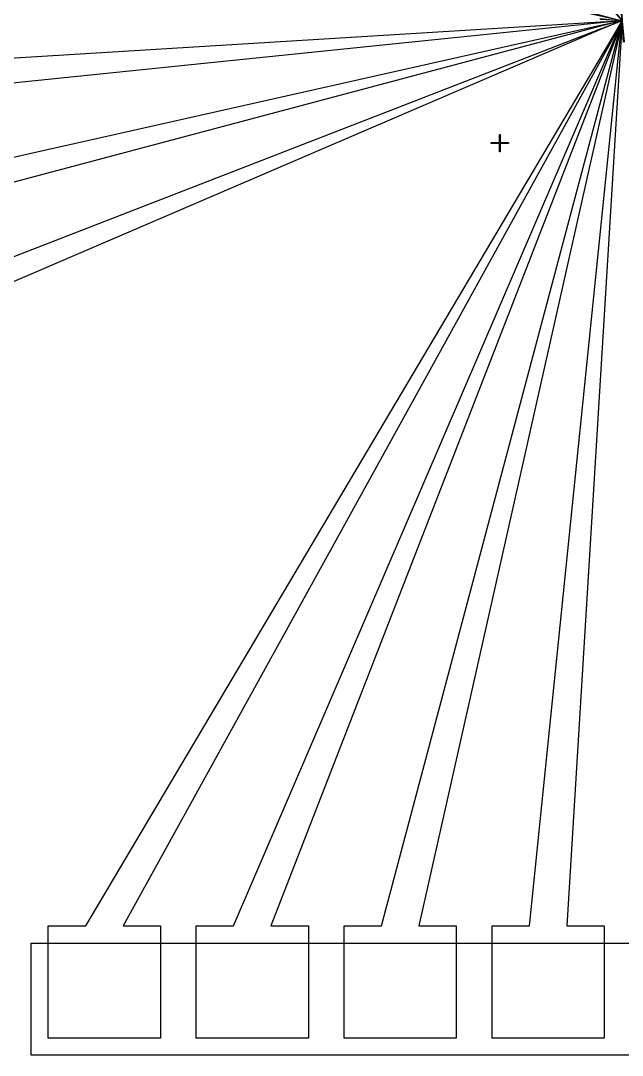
# Model space of a CAD drawing. Extents: x 0 to 6000, y 0 to 6000.
# Drawn here: x 3623 to 4320, y 3120 to 4320 of the extents above; entities that cross this region are included whole.
import ezdxf

# ---------------------------------------------------------------- set-up
doc = ezdxf.new("R2010")
doc.units = 0
doc.header["$MEASUREMENT"] = 0
for name, color, linetype in [('L11D0', 2, 'CONTINUOUS'), ('L17D0', 4, 'CONTINUOUS'), ('L1D0', 6, 'CONTINUOUS'), ('L2D0', 9, 'CONTINUOUS'), ('L3D0', 5, 'CONTINUOUS'), ('L6D0', 8, 'CONTINUOUS'), ('L7D0', 3, 'CONTINUOUS'), ('L8D0', 7, 'CONTINUOUS')]:
    doc.layers.add(name, color=color, linetype=linetype)

msp = doc.modelspace()

# ---------------------------------------------------------------- linework, layer by layer
at = {"layer": 'L11D0'}
for points in [[(4295, 4317.658), (4295, 4318.658), (4319.525, 4320.02), (4319.742, 4320.02), (4319.743, 4320.023), (4319.744, 4320.027), (4319.745, 4320.031), (4319.747, 4320.034), (4319.748, 4320.038), (4319.75, 4320.042), (4319.752, 4320.045), (4319.754, 4320.048), (4319.756, 4320.052), (4319.759, 4320.055), (4319.761, 4320.058), (4319.764, 4320.061), (4319.766, 4320.064), (4319.769, 4320.066), (4319.772, 4320.069), (4319.775, 4320.071), (4319.778, 4320.074), (4319.782, 4320.076), (4319.785, 4320.078), (4319.788, 4320.08), (4319.792, 4320.082), (4319.796, 4320.083), (4319.799, 4320.085), (4319.803, 4320.086), (4319.807, 4320.087), (4319.811, 4320.088), (4319.814, 4320.089), (4319.818, 4320.089), (4319.822, 4320.09), (4319.826, 4320.09), (4319.83, 4320.09), (4319.834, 4320.09), (4319.838, 4320.09), (4319.842, 4320.089), (4319.846, 4320.089), (4319.849, 4320.088), (4319.853, 4320.087), (4319.857, 4320.086), (4319.861, 4320.085), (4319.864, 4320.083), (4319.868, 4320.082), (4319.872, 4320.08), (4319.875, 4320.078), (4319.878, 4320.076), (4319.882, 4320.074), (4319.885, 4320.071), (4319.888, 4320.069), (4319.891, 4320.066), (4319.894, 4320.064), (4319.896, 4320.061), (4319.899, 4320.058), (4319.901, 4320.055), (4319.904, 4320.052), (4319.906, 4320.048), (4319.908, 4320.045), (4319.91, 4320.042), (4319.912, 4320.038), (4319.913, 4320.034), (4319.915, 4320.031), (4319.916, 4320.027), (4319.917, 4320.023), (4319.918, 4320.019), (4319.919, 4320.016), (4319.919, 4320.012), (4319.92, 4320.008), (4319.92, 4320.004), (4319.92, 4320), (4319.92, 4319.996), (4319.92, 4319.992), (4319.919, 4319.988), (4319.919, 4319.984), (4319.918, 4319.981), (4319.917, 4319.977), (4319.916, 4319.973), (4319.915, 4319.969), (4319.913, 4319.966), (4319.912, 4319.962), (4319.91, 4319.958), (4319.908, 4319.955), (4319.906, 4319.952), (4319.904, 4319.948), (4319.901, 4319.945), (4319.899, 4319.942), (4319.896, 4319.939), (4319.894, 4319.936), (4319.891, 4319.934), (4319.888, 4319.931), (4319.885, 4319.929), (4319.882, 4319.926), (4319.878, 4319.924), (4319.875, 4319.922), (4319.872, 4319.92), (4319.868, 4319.918), (4319.864, 4319.917), (4319.861, 4319.915), (4319.857, 4319.914), (4319.853, 4319.913), (4319.849, 4319.912), (4319.846, 4319.911), (4319.842, 4319.911), (4319.838, 4319.91), (4319.834, 4319.91), (4319.83, 4319.91), (4319.826, 4319.91), (4319.822, 4319.91), (4319.818, 4319.911), (4319.814, 4319.911), (4319.811, 4319.912), (4319.807, 4319.913), (4319.803, 4319.914), (4319.799, 4319.915), (4319.796, 4319.917), (4319.792, 4319.918), (4319.788, 4319.92), (4319.785, 4319.922), (4319.782, 4319.924), (4319.778, 4319.926), (4319.775, 4319.929), (4319.772, 4319.931), (4319.769, 4319.934), (4319.766, 4319.936), (4319.764, 4319.939), (4319.761, 4319.942), (4319.759, 4319.945), (4319.756, 4319.948), (4319.754, 4319.952), (4319.752, 4319.955), (4319.75, 4319.958), (4319.748, 4319.962), (4319.747, 4319.966), (4319.745, 4319.969), (4319.744, 4319.973), (4319.743, 4319.977), (4319.742, 4319.98), (4319.55, 4319.98)], [(4309.692, 4295.12), (4319.98, 4319.745), (4319.98, 4319.943), (4319.979, 4319.944), (4319.977, 4319.945), (4319.975, 4319.946), (4319.972, 4319.947), (4319.97, 4319.948), (4319.968, 4319.949), (4319.966, 4319.951), (4319.963, 4319.952), (4319.961, 4319.954), (4319.959, 4319.956), (4319.958, 4319.958), (4319.956, 4319.959), (4319.954, 4319.961), (4319.952, 4319.963), (4319.951, 4319.966), (4319.949, 4319.968), (4319.948, 4319.97), (4319.947, 4319.972), (4319.946, 4319.975), (4319.945, 4319.977), (4319.944, 4319.979), (4319.943, 4319.982), (4319.942, 4319.984), (4319.941, 4319.987), (4319.941, 4319.99), (4319.941, 4319.992), (4319.94, 4319.995), (4319.94, 4319.997), (4319.94, 4320), (4319.94, 4320.003), (4319.94, 4320.005), (4319.941, 4320.008), (4319.941, 4320.01), (4319.941, 4320.013), (4319.942, 4320.016), (4319.943, 4320.018), (4319.944, 4320.021), (4319.945, 4320.023), (4319.946, 4320.025), (4319.947, 4320.028), (4319.948, 4320.03), (4319.949, 4320.032), (4319.951, 4320.034), (4319.952, 4320.037), (4319.954, 4320.039), (4319.956, 4320.041), (4319.958, 4320.042), (4319.959, 4320.044), (4319.961, 4320.046), (4319.963, 4320.048), (4319.966, 4320.049), (4319.968, 4320.051), (4319.97, 4320.052), (4319.972, 4320.053), (4319.975, 4320.054), (4319.977, 4320.055), (4319.979, 4320.056), (4319.982, 4320.057), (4319.984, 4320.058), (4319.987, 4320.059), (4319.99, 4320.059), (4319.992, 4320.059), (4319.995, 4320.06), (4319.997, 4320.06), (4320, 4320.06), (4320.003, 4320.06), (4320.005, 4320.06), (4320.008, 4320.059), (4320.01, 4320.059), (4320.013, 4320.059), (4320.016, 4320.058), (4320.018, 4320.057), (4320.021, 4320.056), (4320.023, 4320.055), (4320.025, 4320.054), (4320.028, 4320.053), (4320.03, 4320.052), (4320.032, 4320.051), (4320.034, 4320.049), (4320.037, 4320.048), (4320.039, 4320.046), (4320.041, 4320.044), (4320.042, 4320.042), (4320.044, 4320.041), (4320.046, 4320.039), (4320.048, 4320.037), (4320.049, 4320.034), (4320.051, 4320.032), (4320.052, 4320.03), (4320.053, 4320.028), (4320.054, 4320.025), (4320.055, 4320.023), (4320.056, 4320.021), (4320.057, 4320.018), (4320.058, 4320.016), (4320.059, 4320.013), (4320.059, 4320.01), (4320.059, 4320.008), (4320.06, 4320.005), (4320.06, 4320.003), (4320.06, 4320), (4320.06, 4319.997), (4320.06, 4319.995), (4320.059, 4319.992), (4320.059, 4319.99), (4320.059, 4319.987), (4320.058, 4319.984), (4320.057, 4319.982), (4320.056, 4319.979), (4320.055, 4319.977), (4320.054, 4319.975), (4320.053, 4319.972), (4320.052, 4319.97), (4320.051, 4319.968), (4320.049, 4319.966), (4320.048, 4319.963), (4320.046, 4319.961), (4320.044, 4319.959), (4320.042, 4319.958), (4320.041, 4319.956), (4320.039, 4319.954), (4320.037, 4319.952), (4320.034, 4319.951), (4320.032, 4319.949), (4320.03, 4319.948), (4320.028, 4319.947), (4320.025, 4319.946), (4320.023, 4319.945), (4320.021, 4319.944), (4320.02, 4319.943), (4320.02, 4319.72), (4310.692, 4295.12)]]:
    msp.add_lwpolyline(points, close=True, dxfattribs=at)
for points in [[(4321.462, 4295.12), (4320.15, 4319.655), (4320.15, 4319.943), (4320.149, 4319.944), (4320.147, 4319.945), (4320.145, 4319.946), (4320.142, 4319.947), (4320.14, 4319.948), (4320.138, 4319.949), (4320.136, 4319.951), (4320.133, 4319.952), (4320.131, 4319.954), (4320.129, 4319.956), (4320.128, 4319.958), (4320.126, 4319.959), (4320.124, 4319.961), (4320.122, 4319.963), (4320.121, 4319.966), (4320.119, 4319.968), (4320.118, 4319.97), (4320.117, 4319.972), (4320.116, 4319.975), (4320.115, 4319.977), (4320.114, 4319.979), (4320.113, 4319.982), (4320.112, 4319.984), (4320.111, 4319.987), (4320.111, 4319.99), (4320.111, 4319.992), (4320.11, 4319.995), (4320.11, 4319.997), (4320.11, 4320), (4320.11, 4320.003), (4320.11, 4320.005), (4320.111, 4320.008), (4320.111, 4320.01), (4320.111, 4320.013), (4320.112, 4320.016), (4320.113, 4320.018), (4320.114, 4320.021), (4320.115, 4320.023), (4320.116, 4320.025), (4320.117, 4320.028), (4320.118, 4320.03), (4320.119, 4320.032), (4320.121, 4320.034), (4320.122, 4320.037), (4320.124, 4320.039), (4320.126, 4320.041), (4320.128, 4320.042), (4320.129, 4320.044), (4320.131, 4320.046), (4320.133, 4320.048), (4320.136, 4320.049), (4320.138, 4320.051), (4320.14, 4320.052), (4320.142, 4320.053), (4320.145, 4320.054), (4320.147, 4320.055), (4320.149, 4320.056), (4320.152, 4320.057), (4320.154, 4320.058), (4320.157, 4320.059), (4320.16, 4320.059), (4320.162, 4320.059), (4320.165, 4320.06), (4320.167, 4320.06), (4320.17, 4320.06), (4320.173, 4320.06), (4320.175, 4320.06), (4320.178, 4320.059), (4320.18, 4320.059), (4320.183, 4320.059), (4320.186, 4320.058), (4320.188, 4320.057), (4320.191, 4320.056), (4320.193, 4320.055), (4320.195, 4320.054), (4320.198, 4320.053), (4320.2, 4320.052), (4320.202, 4320.051), (4320.204, 4320.049), (4320.207, 4320.048), (4320.209, 4320.046), (4320.211, 4320.044), (4320.212, 4320.042), (4320.214, 4320.041)], [(4320.214, 4319.959), (4320.212, 4319.958), (4320.211, 4319.956), (4320.209, 4319.954), (4320.207, 4319.952), (4320.204, 4319.951), (4320.202, 4319.949), (4320.2, 4319.948), (4320.198, 4319.947), (4320.195, 4319.946), (4320.193, 4319.945), (4320.191, 4319.944), (4320.19, 4319.943), (4320.19, 4319.67), (4322.462, 4295.12)]]:
    msp.add_lwpolyline(points, dxfattribs=at)
at = {"layer": 'L17D0'}
for points in [[(4319.675, 4319.96), (4319.64, 4320.04), (4295, 4321.582), (4295, 4322.582), (4319.71, 4320.065), (4319.71, 4319.96)], [(4317.538, 4295.12), (4320.09, 4319.635), (4320.09, 4319.82), (4319.97, 4319.82), (4319.97, 4319.92), (4320.37, 4319.92), (4320.37, 4319.82), (4320.13, 4319.82), (4320.13, 4319.61), (4318.538, 4295.12)]]:
    msp.add_lwpolyline(points, close=True, dxfattribs=at)
at = {"layer": 'L1D0'}
msp.add_lwpolyline([(4177.663, 4168.163), (4177.663, 4177.663), (4168.163, 4177.663), (4168.163, 4178.663), (4177.663, 4178.663), (4177.663, 4188.163), (4178.663, 4188.163), (4178.663, 4178.663), (4188.163, 4178.663), (4188.163, 4177.663), (4178.663, 4177.663), (4178.663, 4168.163)], close=True, dxfattribs=at)
at = {"layer": 'L2D0'}
msp.add_lwpolyline([(3634.615, 3120), (3634.615, 3250), (5005.385, 3250), (5005.385, 3120)], close=True, dxfattribs=at)
at = {"layer": 'L3D0'}
msp.add_lwpolyline([(4295, 4309.812), (4295, 4310.812), (4319.81, 4319.89), (4319.85, 4319.89), (4319.85, 4319.85)], close=True, dxfattribs=at)
at = {"layer": 'L6D0'}
msp.add_lwpolyline([(3140, 3826.154), (3140, 3956.154), (3270, 3956.154), (3270, 3912.821), (4295, 4310.812), (4295.6, 4310.617), (4295.6, 4310.217), (4295, 4309.812), (3270, 3869.487), (3270, 3826.154)], close=True, dxfattribs=at)
at = {"layer": 'L7D0'}
for points in [[(4319.982, 4320.05), (4319.982, 4320.068), (4319.965, 4320.068), (4319.965, 4320.102), (4319.982, 4320.102), (4319.982, 4320.12), (4297.923, 4345.12), (3526.41, 5370), (3483.077, 5370), (3483.077, 5500), (3613.077, 5500), (3613.077, 5370), (3569.744, 5370), (4298.923, 4345.12), (4320.018, 4320.145), (4320.018, 4320.102), (4320.035, 4320.102), (4320.035, 4320.068), (4320.018, 4320.068), (4320.018, 4320.05)], [(4320.152, 4320.05), (4320.152, 4320.068), (4320.135, 4320.068), (4320.135, 4320.102), (4320.152, 4320.102), (4320.152, 4320.54), (4317.538, 4345.12), (4212.564, 5370), (4169.231, 5370), (4169.231, 5500), (4299.231, 5500), (4299.231, 5370), (4255.897, 5370), (4318.538, 4345.12), (4320.188, 4320.565), (4320.188, 4320.102), (4320.205, 4320.102), (4320.205, 4320.068), (4320.188, 4320.068), (4320.188, 4320.05)], [(4319.765, 4320.08), (4295, 4325.505), (3270, 4555.641), (3270, 4512.308), (3140, 4512.308), (3140, 4642.308), (3270, 4642.308), (3270, 4598.974), (4295, 4326.505), (4319.79, 4320.12), (4319.87, 4320.12), (4319.87, 4320.08)], [(3140, 3997.692), (3140, 4127.692), (3270, 4127.692), (3270, 4084.359), (4295, 4314.735), (4319.765, 4319.92), (4319.87, 4319.92), (4319.87, 4319.88), (4319.79, 4319.88), (4295, 4313.735), (3270, 4041.026), (3270, 3997.692)], [(3654.615, 3140), (3654.615, 3270), (3697.949, 3270), (4305.769, 4295.12), (4319.91, 4319.86), (4319.91, 4320.04), (4319.95, 4320.04), (4319.95, 4319.835), (4306.769, 4295.12), (3741.282, 3270), (3784.615, 3270), (3784.615, 3140)], [(3997.692, 3140), (3997.692, 3270), (4041.026, 3270), (4313.615, 4295.12), (4320.068, 4319.755), (4320.068, 4319.982), (4320.05, 4319.982), (4320.05, 4320.018), (4320.068, 4320.018), (4320.068, 4320.035), (4320.102, 4320.035), (4320.102, 4320.018), (4320.12, 4320.018), (4320.12, 4319.982), (4320.102, 4319.982), (4320.102, 4319.73), (4314.615, 4295.12), (4084.359, 3270), (4127.692, 3270), (4127.692, 3140)], [(4169.231, 3140), (4169.231, 3270), (4212.564, 3270), (4317.538, 4295.12), (4317.803, 4295.72), (4318.203, 4295.72), (4318.538, 4295.12), (4255.897, 3270), (4299.231, 3270), (4299.231, 3140)]]:
    msp.add_lwpolyline(points, close=True, dxfattribs=at)
at = {"layer": 'L8D0'}
for points in [[(3140, 4169.231), (3140, 4299.231), (3270, 4299.231), (3270, 4255.897), (4295, 4318.658), (4295.6, 4318.323), (4295.6, 4317.923), (4295, 4317.658), (3270, 4212.564), (3270, 4169.231)], [(3826.154, 3140), (3826.154, 3270), (3869.487, 3270), (4309.692, 4295.12), (4310.097, 4295.72), (4310.497, 4295.72), (4310.692, 4295.12), (3912.821, 3270), (3956.154, 3270), (3956.154, 3140)]]:
    msp.add_lwpolyline(points, close=True, dxfattribs=at)

doc.saveas('drawing.dxf')
